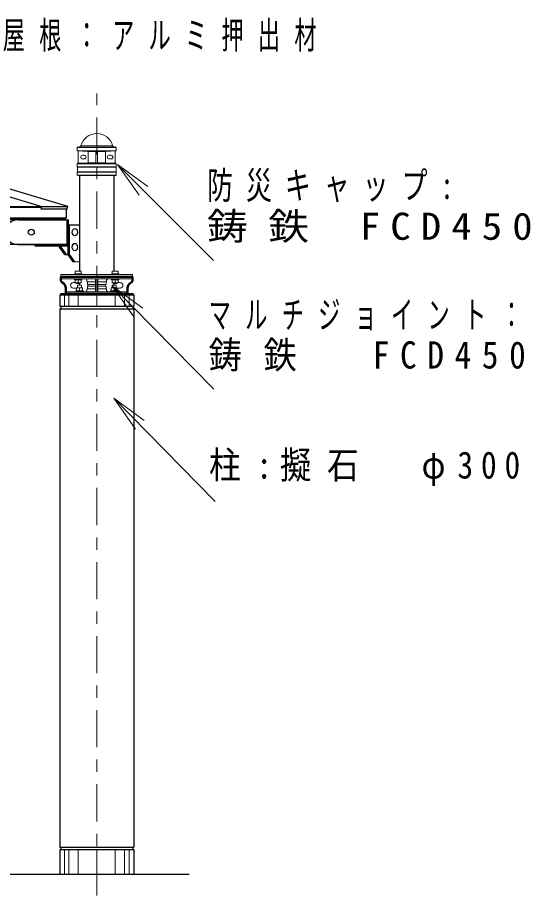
# Model space of a CAD drawing. Units: millimetres on the paper, scale 1:50. Extents: x -365 to 12, y -40 to 257.
# Drawn here: x -207.7 to -166.2, y 63.7 to 134.8 of the extents above; entities that cross this region are included whole.
import ezdxf

# ---------------------------------------------------------------- set-up
doc = ezdxf.new("R2010")
doc.units = ezdxf.units.MM
doc.linetypes.add('USER2', pattern=[6, 3, -1, 1, -1])
doc.layers.add('LY_1', color=7, linetype='Continuous', lineweight=13)
doc.styles.add('ＭＳ ゴシック', font='')
doc.styles.get('ＭＳ ゴシック').set_extended_font_data('MS Gothic')

# ---------------------------------------------------------------- blocks, each defined once
blk = doc.blocks.new('open_arrow')
at = {"color": 0, "linetype": 'Continuous', "lineweight": -2}
blk.add_lwpolyline([(7.5, 1.25), (0, 0), (7.5, -1.25)], dxfattribs=at)

msp = doc.modelspace()

# ---------------------------------------------------------------- linework, layer by layer
at = {"layer": 'LY_1', "linetype": 'USER2'}
msp.add_line((-201.297, 63.736), (-201.297, 128.673), dxfattribs=at)
at = {"layer": 'LY_1', "color": 131, "lineweight": 25}
for p, q in [((-233.191, 127.775), (-205.736, 119.538)), ((-231.026, 127.775), (-203.673, 119.569)), ((-205.798, 119.33), (-205.736, 119.538)), ((-203.711, 119.33), (-203.651, 119.529)), ((-203.711, 119.33), (-205.798, 119.33)), ((-233.697, 118.513), (-203.797, 118.513)), ((-203.777, 118.449), (-233.697, 118.449)), ((-204.733, 118.618), (-204.733, 118.569)), ((-203.877, 118.449), (-204.717, 118.449)), ((-204.677, 118.449), (-203.797, 118.449)), ((-203.797, 118.449), (-203.797, 118.513)), ((-203.697, 116.529), (-203.697, 118.369)), ((-203.697, 116.449), (-203.697, 118.049)), ((-203.777, 116.449), (-233.697, 116.449)), ((-204.312, 116.449), (-203.697, 116.449))]:
    msp.add_line(p, q, dxfattribs=at)
at = {"layer": 'LY_1'}
for p, q in [((-202.695, 124.331), (-202.577, 124.449)), ((-202.577, 124.449), (-200.017, 124.449)), ((-199.899, 124.331), (-200.017, 124.449)), ((-202.877, 124.311), (-202.857, 124.331)), ((-202.877, 124.311), (-202.877, 124.051)), ((-202.877, 124.311), (-199.717, 124.311)), ((-202.877, 124.051), (-199.717, 124.051)), ((-202.877, 124.051), (-202.857, 124.031)), ((-202.857, 124.331), (-199.737, 124.331)), ((-202.857, 124.031), (-202.035, 123.995)), ((-202.857, 124.031), (-199.737, 124.031)), ((-202.797, 124.026), (-202.797, 123.035)), ((-201.997, 123.993), (-201.367, 123.993)), ((-201.997, 123.955), (-201.997, 123.106)), ((-201.367, 123.991), (-201.367, 123.071)), ((-200.597, 123.993), (-201.227, 123.993)), ((-201.227, 123.991), (-201.227, 123.071)), ((-200.597, 123.955), (-200.597, 123.106)), ((-199.737, 124.031), (-200.559, 123.995)), ((-199.797, 124.026), (-199.797, 123.035)), ((-199.737, 124.331), (-199.717, 124.311)), ((-199.737, 124.031), (-199.717, 124.051)), ((-199.717, 124.311), (-199.717, 124.051)), ((-202.837, 123.031), (-202.877, 122.991)), ((-202.837, 123.031), (-202.035, 123.066)), ((-202.837, 123.031), (-199.757, 123.031)), ((-202.447, 123.681), (-202.307, 123.681)), ((-202.447, 123.381), (-202.307, 123.381)), ((-201.997, 123.067), (-201.367, 123.067)), ((-200.597, 123.067), (-201.227, 123.067)), ((-199.757, 123.031), (-200.559, 123.066)), ((-200.147, 123.681), (-200.287, 123.681)), ((-200.147, 123.381), (-200.287, 123.381)), ((-199.757, 123.031), (-199.717, 122.991)), ((-202.877, 122.991), (-199.717, 122.991)), ((-202.877, 122.991), (-202.877, 122.751)), ((-202.877, 122.751), (-199.717, 122.751)), ((-202.877, 122.751), (-202.857, 122.731)), ((-202.857, 122.331), (-202.877, 122.311)), ((-202.877, 122.311), (-199.717, 122.311)), ((-202.877, 122.311), (-202.877, 122.071)), ((-202.857, 122.731), (-199.737, 122.731)), ((-202.857, 122.731), (-202.857, 122.331)), ((-202.857, 122.331), (-199.737, 122.331)), ((-199.717, 122.751), (-199.737, 122.731)), ((-199.737, 122.731), (-199.737, 122.331)), ((-199.737, 122.331), (-199.717, 122.311)), ((-199.717, 122.991), (-199.717, 122.751)), ((-199.717, 122.311), (-199.717, 122.071)), ((-199.628, 122.931), (-191.858, 115.161)), ((-202.877, 122.071), (-199.717, 122.071)), ((-202.877, 122.071), (-202.837, 122.031)), ((-202.837, 122.031), (-199.757, 122.031)), ((-199.717, 122.071), (-199.757, 122.031)), ((-203.194, 115.049), (-202.695, 115.049)), ((-204.197, 114.029), (-204.197, 113.849)), ((-198.397, 114.029), (-204.197, 114.029)), ((-202.497, 114.093), (-203.097, 114.093)), ((-203.097, 114.093), (-203.097, 114.029)), ((-203.037, 114.293), (-203.037, 114.093)), ((-202.557, 114.293), (-203.037, 114.293)), ((-202.557, 114.293), (-202.557, 114.093)), ((-202.497, 114.093), (-202.497, 114.029)), ((-199.497, 114.093), (-200.097, 114.093)), ((-200.097, 114.093), (-200.097, 114.029)), ((-199.557, 114.293), (-200.037, 114.293)), ((-200.037, 114.293), (-200.037, 114.093)), ((-199.557, 114.293), (-199.557, 114.093)), ((-199.497, 114.093), (-199.497, 114.029)), ((-198.397, 114.029), (-198.397, 113.849)), ((-204.197, 113.669), (-201.387, 113.669)), ((-203.197, 113.369), (-203.037, 113.369)), ((-203.097, 113.605), (-203.097, 113.669)), ((-203.097, 113.605), (-202.497, 113.605)), ((-203.037, 113.345), (-203.037, 113.604)), ((-203.037, 113.345), (-202.557, 113.345)), ((-202.957, 113.293), (-202.957, 113.345)), ((-202.957, 113.293), (-202.637, 113.293)), ((-202.857, 113.149), (-202.857, 112.953)), ((-202.537, 113.149), (-202.857, 113.149)), ((-202.797, 113.345), (-202.797, 113.604)), ((-202.637, 113.293), (-202.637, 113.345)), ((-202.557, 113.345), (-202.557, 113.604)), ((-202.537, 113.149), (-202.537, 112.953)), ((-202.497, 113.605), (-202.497, 113.669)), ((-202.097, 113.569), (-202.097, 113.449)), ((-202.057, 113.429), (-202.097, 113.449)), ((-202.057, 113.429), (-202.057, 113.249)), ((-201.387, 113.429), (-202.057, 113.429)), ((-202.017, 113.229), (-202.057, 113.249)), ((-202.057, 113.049), (-202.017, 113.069)), ((-202.057, 113.049), (-202.057, 112.869)), ((-202.017, 113.229), (-202.017, 113.069)), ((-201.387, 113.229), (-202.017, 113.229)), ((-201.387, 113.069), (-202.017, 113.069)), ((-201.387, 113.669), (-201.387, 112.629)), ((-201.247, 113.229), (-201.347, 113.229)), ((-198.397, 113.669), (-201.207, 113.669)), ((-201.207, 113.669), (-201.207, 112.629)), ((-201.207, 113.429), (-200.537, 113.429)), ((-201.207, 113.229), (-200.577, 113.229)), ((-201.207, 113.069), (-200.577, 113.069)), ((-200.577, 113.229), (-200.537, 113.249)), ((-200.577, 113.229), (-200.577, 113.069)), ((-200.537, 113.049), (-200.577, 113.069)), ((-200.537, 113.429), (-200.497, 113.449)), ((-200.537, 113.429), (-200.537, 113.249)), ((-200.537, 113.049), (-200.537, 112.869)), ((-200.497, 113.569), (-200.497, 113.449)), ((-200.097, 113.605), (-200.097, 113.669)), ((-199.497, 113.605), (-200.097, 113.605)), ((-199.737, 113.149), (-200.057, 113.149)), ((-200.057, 113.149), (-200.057, 112.953)), ((-200.037, 113.345), (-200.037, 113.604)), ((-199.557, 113.345), (-200.037, 113.345)), ((-200.033, 113.09), (-191.818, 104.737)), ((-199.957, 113.293), (-199.957, 113.345)), ((-199.637, 113.293), (-199.957, 113.293)), ((-199.797, 113.345), (-199.797, 113.604)), ((-199.737, 113.149), (-199.737, 112.953)), ((-199.637, 113.293), (-199.637, 113.345)), ((-199.557, 113.345), (-199.557, 113.604)), ((-199.397, 113.369), (-199.557, 113.369)), ((-199.497, 113.605), (-199.497, 113.669)), ((-203.922, 112.35), (-203.922, 111.449)), ((-203.797, 112.629), (-201.387, 112.629)), ((-203.547, 112.35), (-203.547, 111.449)), ((-203.197, 112.929), (-202.937, 112.929)), ((-202.997, 112.693), (-202.997, 112.629)), ((-202.997, 112.693), (-202.397, 112.693)), ((-202.937, 112.953), (-202.937, 112.693)), ((-202.937, 112.953), (-202.457, 112.953)), ((-202.797, 112.35), (-202.797, 111.449)), ((-202.697, 112.953), (-202.697, 112.693)), ((-202.457, 112.953), (-202.457, 112.693)), ((-202.397, 112.693), (-202.397, 112.629)), ((-202.097, 112.849), (-202.057, 112.869)), ((-202.097, 112.849), (-202.097, 112.729)), ((-201.387, 112.869), (-202.057, 112.869)), ((-201.297, 112.35), (-201.297, 111.449)), ((-201.207, 112.869), (-200.537, 112.869)), ((-198.797, 112.629), (-201.207, 112.629)), ((-200.497, 112.849), (-200.537, 112.869)), ((-200.497, 112.849), (-200.497, 112.729)), ((-200.197, 112.693), (-199.597, 112.693)), ((-200.197, 112.693), (-200.197, 112.629)), ((-200.137, 112.953), (-200.137, 112.693)), ((-199.657, 112.953), (-200.137, 112.953)), ((-199.897, 112.953), (-199.897, 112.693)), ((-199.797, 112.35), (-199.797, 111.449)), ((-199.657, 112.953), (-199.657, 112.693)), ((-199.397, 112.929), (-199.657, 112.929)), ((-199.597, 112.693), (-199.597, 112.629)), ((-199.047, 112.35), (-199.047, 111.449)), ((-198.672, 112.35), (-198.672, 111.449)), ((-199.916, 104.001), (-191.701, 95.649)), ((-203.922, 67.449), (-203.922, 65.449)), ((-203.547, 67.449), (-203.547, 65.449)), ((-202.797, 67.449), (-202.797, 65.449)), ((-201.297, 67.449), (-201.297, 65.449)), ((-199.797, 67.449), (-199.797, 65.449)), ((-199.047, 67.449), (-199.047, 65.449)), ((-198.672, 67.449), (-198.672, 65.449))]:
    msp.add_line(p, q, dxfattribs=at)
at = {"layer": 'LY_1', "lineweight": 25}
for p, q in [((-202.695, 122.031), (-202.695, 114.293)), ((-199.899, 114.293), (-199.899, 122.031)), ((-203.757, 118.618), (-203.757, 119.33)), ((-233.697, 118.618), (-203.757, 118.618)), ((-203.619, 115.649), (-203.619, 118.049)), ((-203.492, 115.649), (-203.492, 118.049)), ((-204.312, 116.249), (-204.312, 116.449)), ((-204.312, 116.249), (-204.184, 116.249)), ((-203.887, 115.649), (-204.312, 116.249)), ((-204.184, 116.249), (-204.184, 116.449)), ((-203.76, 115.649), (-204.184, 116.249)), ((-203.887, 115.649), (-203.492, 115.649)), ((-203.194, 115.049), (-203.619, 115.649)), ((-203.067, 115.049), (-203.492, 115.649)), ((-266.097, 65.449), (-193.804, 65.449))]:
    msp.add_line(p, q, dxfattribs=at)
at = {"layer": 'LY_1', "color": 4, "lineweight": 25}
for p, q in [((-233.697, 119.538), (-203.697, 119.538)), ((-204.212, 112.449), (-204.297, 112.349)), ((-198.297, 112.35), (-204.297, 112.35)), ((-204.297, 112.348), (-204.297, 111.449)), ((-198.383, 112.449), (-204.211, 112.449)), ((-198.382, 112.45), (-198.296, 112.35)), ((-198.297, 112.348), (-198.297, 111.449)), ((-204.297, 111.449), (-198.297, 111.449)), ((-204.297, 111.249), (-198.297, 111.249)), ((-204.297, 111.249), (-204.297, 67.649)), ((-204.211, 111.449), (-204.211, 111.249)), ((-198.382, 111.449), (-198.382, 111.249)), ((-198.297, 111.249), (-198.297, 67.649)), ((-204.297, 67.649), (-198.297, 67.649)), ((-204.211, 67.649), (-204.211, 67.449)), ((-198.382, 67.649), (-198.382, 67.449)), ((-204.297, 67.449), (-198.297, 67.449)), ((-204.297, 67.449), (-204.297, 65.449)), ((-198.297, 67.449), (-198.297, 65.449))]:
    msp.add_line(p, q, dxfattribs=at)
at = {"layer": 'LY_1', "color": 4}
msp.add_line((-205.764, 119.444), (-233.697, 119.444), dxfattribs=at)
at = {"layer": 'LY_1', "color": 40, "lineweight": 25}
for p, q in [((-207.697, 118.449), (-203.577, 118.449)), ((-203.577, 116.329), (-203.577, 118.449)), ((-207.697, 116.449), (-203.577, 116.449)), ((-206.297, 116.329), (-206.297, 116.449)), ((-203.577, 116.329), (-206.297, 116.329))]:
    msp.add_line(p, q, dxfattribs=at)
at = {"layer": 'LY_1', "color": 2, "lineweight": 25}
msp.add_line((-203.697, 118.049), (-202.695, 118.049), dxfattribs=at)
at = {"layer": 'LY_1', "color": 140, "lineweight": 50}
for p, q in [((-204.197, 113.849), (-198.397, 113.849)), ((-204.197, 113.849), (-204.197, 113.565)), ((-198.397, 113.849), (-198.397, 113.565)), ((-203.797, 112.909), (-203.797, 112.449)), ((-203.797, 112.449), (-198.797, 112.449)), ((-198.797, 112.909), (-198.797, 112.449))]:
    msp.add_line(p, q, dxfattribs=at)
at = {"layer": 'LY_1', "color": 40, "lineweight": 25}
msp.add_circle((-206.597, 117.449), 0.24, dxfattribs=at)
at = {"layer": 'LY_1'}
for centre, radius, start, end in [((-201.297, 124.129), 1.319, 14.00253, 165.99746), ((-202.037, 123.955), 0.04, 0, 87.5), ((-201.407, 123.991), 0.04, 0, 90), ((-201.187, 123.991), 0.04, 90, 180), ((-200.557, 123.955), 0.04, 92.5, 180), ((-202.447, 123.531), 0.15, 90, 270), ((-202.307, 123.531), 0.15, 270, 90), ((-202.037, 123.106), 0.04, 272.5, 0), ((-201.407, 123.071), 0.04, 270, 0), ((-201.187, 123.071), 0.04, 180, 270), ((-200.557, 123.106), 0.04, 180, 267.5), ((-200.287, 123.531), 0.15, 90, 270), ((-200.147, 123.531), 0.15, 270, 90), ((-203.197, 113.149), 0.22, 90.00001, 267.3386), ((-202.897, 113.149), 0.22, 0.00016, 40.88696), ((-202.197, 113.569), 0.1, 0, 90), ((-200.397, 113.569), 0.1, 89.99999, 180), ((-199.697, 113.149), 0.22, 139.11303, 179.99984), ((-199.397, 113.149), 0.22, 270, 90), ((-202.197, 112.729), 0.1, 270, 0), ((-200.397, 112.729), 0.1, 179.99999, 270)]:
    msp.add_arc(centre, radius, start, end, dxfattribs=at)
at = {"layer": 'LY_1', "color": 131, "lineweight": 25}
for centre, radius, start, end in [((-203.682, 119.538), 0.032, 343.30076, 73.30076), ((-204.677, 118.569), 0.056, 180, 270), ((-203.777, 118.369), 0.08, 0, 90), ((-203.777, 116.529), 0.08, 270, 0)]:
    msp.add_arc(centre, radius, start, end, dxfattribs=at)
at = {"layer": 'LY_1', "color": 40, "lineweight": 25}
msp.add_arc((-207.697, 117.449), 1, 90, 270, dxfattribs=at)
at = {"layer": 'LY_1', "color": 140, "lineweight": 50}
for centre, radius, start, end in [((-203.997, 113.565), 0.2, 180, 242.74229), ((-204.335, 112.909), 0.538, 0, 62.74229), ((-198.259, 112.909), 0.538, 117.25771, 179.99999), ((-198.597, 113.565), 0.2, 297.25771, 0)]:
    msp.add_arc(centre, radius, start, end, dxfattribs=at)
at = {"layer": 'LY_1', "lineweight": 25}
for centre in [(-203.067, 117.449), (-203.067, 116.249)]:
    msp.add_ellipse(centre, major_axis=(0, 0.3), ratio=0.707107, dxfattribs=at)

# ---------------------------------------------------------------- block references
at = {"layer": 'LY_1', "xscale": 0.4, "yscale": 0.4}
for p, rotation in [((-199.628, 122.931), 315), ((-200.033, 113.09), 314.5), ((-199.916, 104.001), 314.5)]:
    msp.add_blockref('open_arrow', p, dxfattribs=dict(at, rotation=rotation))

# ---------------------------------------------------------------- texts
at = {"layer": 'LY_1', "char_height": 2.199, "attachment_point": 4, "style": 'ＭＳ ゴシック'}
for s, insert in [('\\T1.64;\\W0.6;屋根：アルミ押出材', (-208.911, 133.291)), ('\\T1.5;\\W0.7;防災キャップ:', (-192.368, 121.111)), ('\\T1.5;\\W1.1;鋳鉄\\~FCD450', (-192.368, 117.811)), ('\\T1.64;\\W0.6;マルチジョイント：', (-192.235, 110.687)), ('\\T1.64;\\W0.9;鋳鉄\u3000FCD450', (-192.235, 107.387)), ('\\T1.5;\\W0.85;柱:擬石\u3000φ300', (-192.205, 98.299))]:
    msp.add_mtext(s, dxfattribs=dict(at, insert=insert))

doc.saveas('drawing.dxf')
